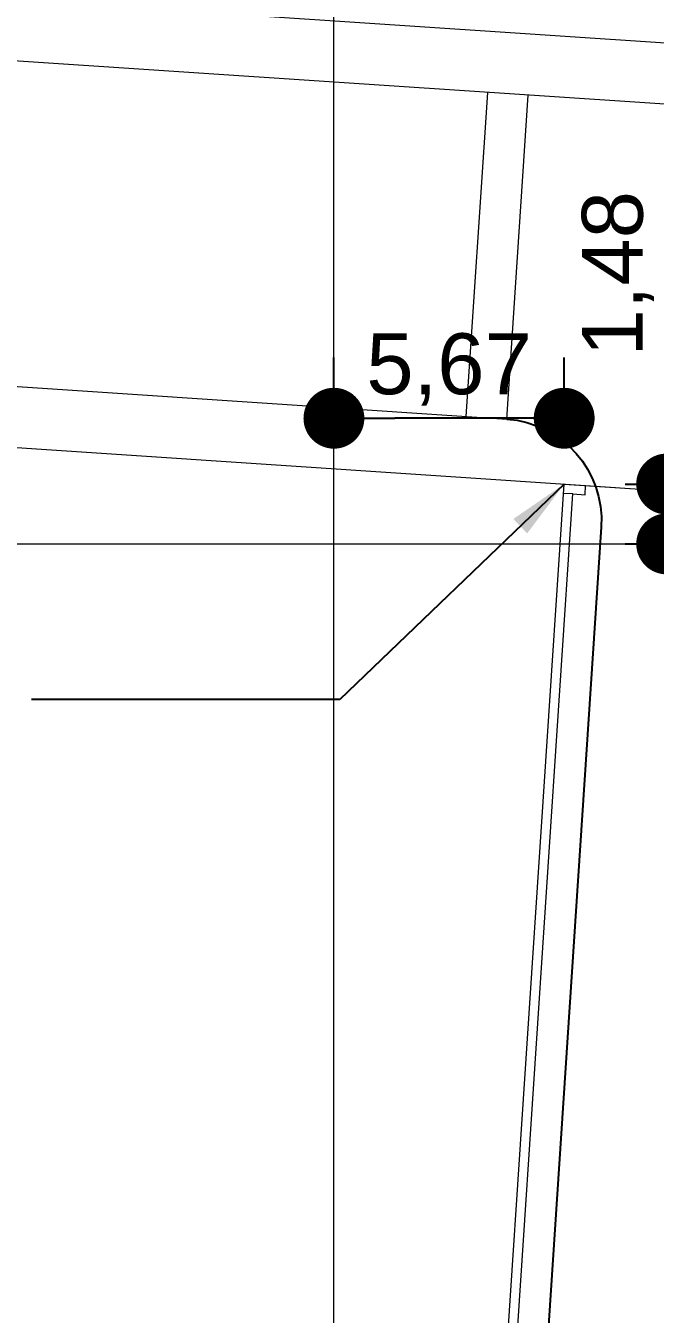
# Model space of a CAD drawing. Header units: metres. Extents: x 750 to 3116, y -341 to 1465.
# Drawn here: x 1535.93 to 1551.45, y 21.89 to 53.63 of the extents above; entities that cross this region are included whole.
import ezdxf

# ---------------------------------------------------------------- set-up
doc = ezdxf.new("R2010")
doc.units = ezdxf.units.M
for name, color, linetype, lineweight in [('Dimension', 255, 'Continuous', 13), ('Footpath', 32, 'Continuous', 18), ('grid', 252, 'Continuous', 5), ('Hidden line', 251, 'Continuous', 5), ('Main Road', 8, 'Continuous', 25), ('S-DIM', 30, 'Continuous', 13), ('Vehicular Road', 253, 'Continuous', 20), ('Wall ext', 20, 'Continuous', 18)]:
    doc.layers.add(name, color=color, linetype=linetype, lineweight=lineweight)
doc.styles.get("Standard").update_dxf_attribs({"font": 'arial.ttf'})
doc.dimstyles.new('ISO-25', dxfattribs={"dimtxt": 2, "dimasz": 2, "dimexe": 1.25, "dimexo": 0.625, "dimgap": 1.5, "dimtad": 1, "dimtxsty": 'Standard', "dimblk": 'DOT', "dimcen": 1.5, "dimadec": 0, "dimazin": 0, "dimtfac": 1, "dimtmove": 0, "dimatfit": 3, "dimfxl": 0, "dimarcsym": 0})

# ---------------------------------------------------------------- blocks, each defined once
blk = doc.blocks.new('_Dot')
at = {"color": 0, "linetype": 'ByBlock', "lineweight": -2}
blk.add_line((-0.5, 0), (-1, 0), dxfattribs=at)
at = {"color": 0, "linetype": 'ByBlock', "const_width": 0.5}
blk.add_lwpolyline([(-0.25, 0, 1), (0.25, 0, 1)], format="xyb", close=True, dxfattribs=at)
blk = doc.blocks.new('*D76')
at = {"layer": 'Defpoints', "color": 0, "transparency": 16777216}
for p in [(1549.202, 42.343), (1551.728, 42.343), (1549.202, 40.867)]:
    blk.add_point(p, dxfattribs=at)
at = {"layer": 'S-DIM', "color": 0, "lineweight": -2, "transparency": 16777216}
for p, q in [((1551.728, 43.843), (1551.728, 49.701)), ((1550.702, 42.343), (1553.228, 42.343)), ((1551.728, 40.867), (1551.728, 42.343)), ((1550.702, 40.867), (1553.228, 40.867)), ((1551.728, 39.367), (1551.728, 37.867))]:
    blk.add_line(p, q, dxfattribs=at)
at = {"layer": 'S-DIM', "color": 0, "lineweight": -2, "transparency": 16777216, "xscale": 1.5, "yscale": 1.5, "zscale": 1.5}
for p, rotation in [((1551.728, 42.343), 270), ((1551.728, 40.867), 90)]:
    blk.add_blockref('_Dot', p, dxfattribs=dict(at, rotation=rotation))
at = {"layer": 'S-DIM', "color": 0, "transparency": 16777216, "insert": (1550.527, 47.522), "char_height": 1.5, "attachment_point": 5, "rotation": 90}
blk.add_mtext('1,48', dxfattribs=at)
blk = doc.blocks.new('*D80')
at = {"layer": 'Defpoints', "color": 0, "transparency": 16777216}
for p in [(1543.528, 43.964), (1543.528, 42.343), (1549.202, 42.343)]:
    blk.add_point(p, dxfattribs=at)
at = {"layer": 'S-DIM', "color": 0, "lineweight": -2, "transparency": 16777216}
for p, q in [((1543.528, 43.843), (1543.528, 45.464)), ((1549.202, 43.843), (1549.202, 45.464)), ((1547.702, 43.964), (1545.028, 43.964))]:
    blk.add_line(p, q, dxfattribs=at)
at = {"layer": 'S-DIM', "color": 0, "lineweight": -2, "transparency": 16777216, "xscale": 1.5, "yscale": 1.5, "zscale": 1.5, "rotation": 180}
blk.add_blockref('_Dot', (1543.528, 43.964), dxfattribs=at)
at = {"layer": 'S-DIM', "color": 0, "lineweight": -2, "transparency": 16777216, "xscale": 1.5, "yscale": 1.5, "zscale": 1.5}
blk.add_blockref('_Dot', (1549.202, 43.964), dxfattribs=at)
at = {"layer": 'S-DIM', "color": 0, "transparency": 16777216, "insert": (1546.365, 45.166), "char_height": 1.5, "attachment_point": 5}
blk.add_mtext('5,67', dxfattribs=at)

msp = doc.modelspace()

# ---------------------------------------------------------------- linework, layer by layer
at = {"layer": 'Footpath', "color": 252, "true_color": 0x939598}
for points in [[(1743.528, 29.612), (1712.64, 32.486), (1620.187, 45.398), (1552.188, 53.169), (1493.528, 57.083)], [(1493.528, 46.059), (1549.972, 42.293)]]:
    msp.add_lwpolyline(points, dxfattribs=at)
at = {"layer": 'grid', "color": 252}
for points in [[(1543.528, -84.133), (1543.528, 115.867)], [(1493.528, 40.867), (1743.528, 40.867)]]:
    msp.add_lwpolyline(points, dxfattribs=at)
at = {"layer": 'Hidden line', "color": 252, "true_color": 0x939598}
for p, q in [((1546.788, 44.009), (1547.32, 51.991)), ((1547.786, 43.942), (1548.318, 51.924))]:
    msp.add_line(p, q, dxfattribs=at)
msp.add_lwpolyline([(1549.972, 42.293), (1551.197, 42.211), (1553.424, 41.956)], dxfattribs=at)
at = {"layer": 'Main Road', "color": 252, "true_color": 0x939598}
msp.add_lwpolyline([(1547.786, 43.942, -0.414009), (1550.114, 41.283), (1548.248, 13.023), (1549.097, -8.16), (1548.865, -16.398, 0.404452), (1554.023, -22.042), (1577.549, -23.495), (1623.99, -24.386), (1693.189, -33.103, -0.393917), (1694.499, -34.674), (1691.751, -84.133)], format="xyb", dxfattribs=at)
at = {"layer": 'Vehicular Road', "color": 252, "true_color": 0x939598}
for points in [[(1743.528, 28.105), (1712.467, 30.996), (1619.998, 43.91), (1552.053, 51.675), (1493.528, 55.58)], [(1493.528, 47.562), (1547.786, 43.942)]]:
    msp.add_lwpolyline(points, dxfattribs=at)
at = {"layer": 'Wall ext', "color": 252, "true_color": 0x939598}
for p, q in [((1549.715, 42.078), (1549.731, 42.309)), ((1549.416, 42.098), (1549.186, 42.113))]:
    msp.add_line(p, q, dxfattribs=at)
at = {"layer": 'Wall ext', "color": 252, "lineweight": 20, "true_color": 0x939598}
for points in [[(1693.558, -33.587), (1693.528, -34.133), (1623.919, -25.365), (1577.509, -24.475), (1547.708, -22.634), (1548.117, -8.166), (1547.267, 13.036), (1549.202, 42.343), (1549.731, 42.308)], [(1693.328, -33.575), (1693.312, -33.874), (1623.935, -25.136), (1577.518, -24.245), (1547.944, -22.419), (1548.347, -8.164), (1547.497, 13.033), (1549.416, 42.098), (1549.715, 42.078)]]:
    msp.add_lwpolyline(points, dxfattribs=at)
at = {"layer": 'Wall ext', "lineweight": 20}
msp.add_lwpolyline([(1699.97, 23.149), (1698.719, 1.769), (1695.519, -17.649), (1693.75, -30.13), (1693.528, -34.133), (1623.919, -25.365), (1577.509, -24.475), (1547.708, -22.634), (1548.117, -8.166), (1547.267, 13.036), (1549.202, 42.343), (1551.197, 42.211), (1618.802, 34.485)], close=True, dxfattribs=at)

# ---------------------------------------------------------------- dimensions: what is measured, and where the dimension line sits
at = {"layer": 'S-DIM', "color": 30, "true_color": 0xf26722}
dim = msp.add_linear_dim(base=(1551.728, 42.343), p1=(1549.202, 40.867), p2=(1549.202, 42.343), angle=90, dimstyle='ISO-25', override={"dimtxt": 1.5, "dimasz": 1.5, "dimexe": 1.5, "dimexo": 1.5, "dimgap": 0.3}, dxfattribs=at)
dim.commit()
dim.dimension.update_dxf_attribs({"geometry": '*D76', "text_midpoint": (1550.527, 47.522)})
dim = msp.add_linear_dim(base=(1543.528, 43.964), p1=(1549.202, 42.343), p2=(1543.528, 42.343), dimstyle='ISO-25', override={"dimtxt": 1.5, "dimasz": 1.5, "dimexe": 1.5, "dimexo": 1.5, "dimgap": 0.3}, dxfattribs=at)
dim.commit()
dim.dimension.update_dxf_attribs({"geometry": '*D80', "text_midpoint": (1546.365, 45.166)})

# ---------------------------------------------------------------- leaders
at = {"layer": 'Dimension'}
msp.add_leader([(1549.202, 42.343), (1543.676, 37.037), (1536.079, 37.037)], dimstyle='ISO-25', override={"dimasz": 1.5}, dxfattribs=at)

doc.saveas('drawing.dxf')
